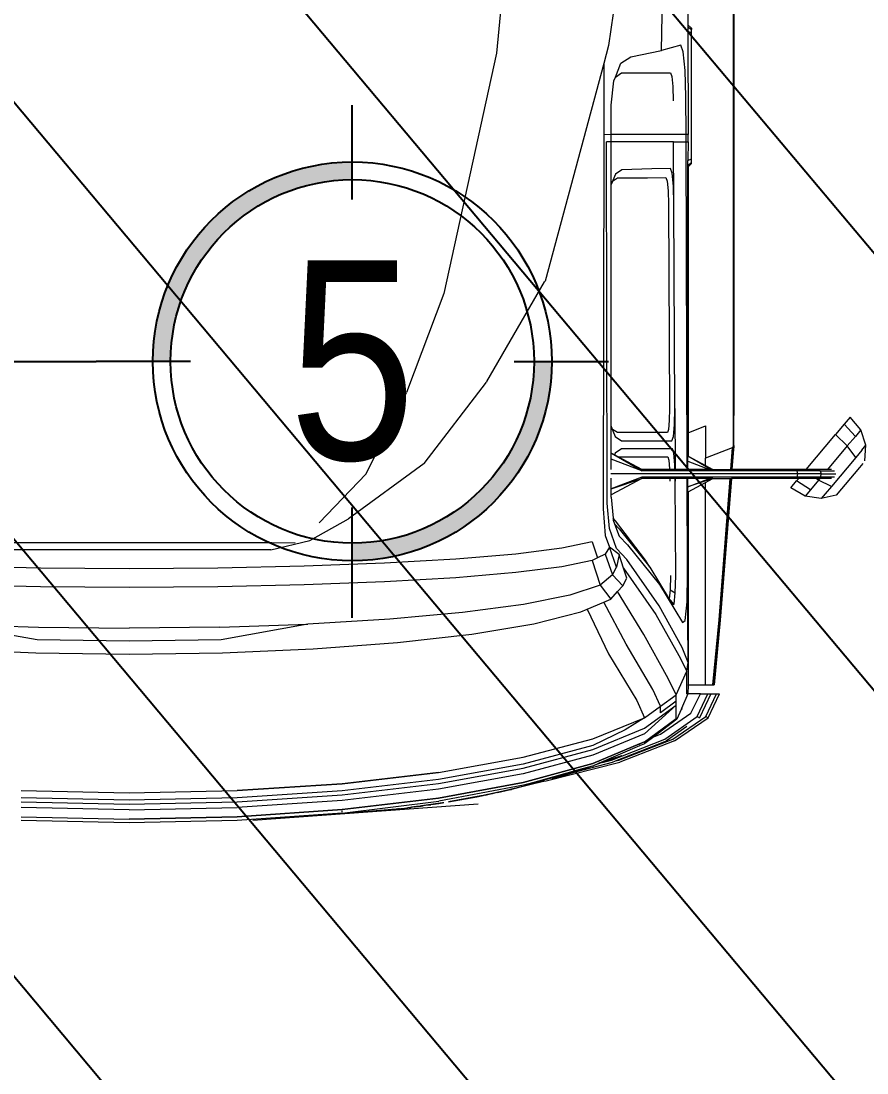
# Model space of a CAD drawing. Extents: x -28 to 131, y -33 to 63.
# Drawn here: x 59.76 to 61.672, y 15.517 to 17.894 of the extents above; entities that cross this region are included whole.
import ezdxf
from ezdxf.enums import TextEntityAlignment as Align

# ---------------------------------------------------------------- set-up
doc = ezdxf.new("R2010")
doc.units = 0
doc.header["$LTSCALE"] = 10
doc.linetypes.add('CENTER', pattern=[2, 1.25, -0.25, 0.25, -0.25])
doc.linetypes.add('DASHDOT', pattern=[1, 0.5, -0.25, 0, -0.25])
for name, color, linetype in [('arq-ejes-circulo', 1, 'Continuous'), ('arq-ejes-principales', 1, 'DASHDOT'), ('arq-hatch existente', 1, 'Continuous'), ('arq-proyeccion edificios anexos', 8, 'Continuous'), ('arq-text-ejes', 2, 'Continuous')]:
    doc.layers.add(name, color=color, linetype=linetype)
doc.styles.add('dape 2', font='ARIALN.TTF')

# ---------------------------------------------------------------- blocks, each defined once
blk = doc.blocks.new('Camion')
at = {"lineweight": 0}
for p, q in [((1.2632, -7.4123), (1.2632, -7.6685)), ((1.3659, -8.622), (1.3659, -7.4093)), ((1.3669, -7.4093), (1.3669, -8.2956)), ((1.2036, -7.7265), (1.2088, -7.4341)), ((0.8586, -7.4494), (0.83, -7.7323)), ((1.1221, -7.4494), (1.0839, -7.7146)), ((1.2632, -7.6685), (1.2709, -7.6756)), ((1.2632, -7.6685), (1.2632, -7.6724)), ((1.2632, -7.6724), (1.2709, -7.6786)), ((1.2632, -7.6724), (1.2632, -7.683)), ((1.2709, -7.6756), (1.2709, -7.6786)), ((1.2709, -7.6866), (1.2709, -7.6786)), ((1.2709, -7.6866), (1.2632, -7.683)), ((1.2632, -7.683), (1.2633, -7.9159)), ((1.2709, -7.971), (1.2709, -7.6866)), ((1.0839, -7.7146), (1.0729, -7.7553)), ((1.1342, -7.7404), (1.2036, -7.7265)), ((1.2467, -7.7142), (1.2036, -7.7265)), ((1.2522, -7.7291), (1.2467, -7.7142)), ((0.83, -7.7323), (0.7114, -8.2751)), ((1.1117, -7.7551), (1.1342, -7.7404)), ((1.2565, -7.7712), (1.2522, -7.7291)), ((1.0729, -7.7553), (0.9402, -8.2473)), ((1.0729, -7.7553), (1.073, -7.9171)), ((1.0991, -7.7861), (1.1117, -7.7551)), ((1.2587, -7.831), (1.2565, -7.7712)), ((1.0896, -7.8498), (1.0955, -7.7951)), ((1.0955, -7.7951), (1.0991, -7.7861)), ((1.0991, -7.7861), (1.1131, -7.7769)), ((1.1131, -7.7769), (1.2236, -7.7769)), ((1.2236, -7.7769), (1.2265, -7.7851)), ((1.2265, -7.7851), (1.2288, -7.8078)), ((1.2288, -7.8078), (1.2299, -7.8401)), ((1.259, -7.9158), (1.2587, -7.831)), ((1.0896, -7.9163), (1.0896, -7.8498)), ((1.073, -7.9171), (1.0717, -8.7625)), ((1.0896, -7.9164), (1.073, -7.9171)), ((1.2303, -7.916), (1.0896, -7.9163)), ((1.0896, -7.9164), (1.0896, -7.9163)), ((1.0897, -7.9323), (1.0896, -7.9164)), ((1.259, -7.9158), (1.2303, -7.916)), ((1.259, -7.9327), (1.259, -7.9158)), ((1.2633, -7.9159), (1.259, -7.9158)), ((1.2633, -7.9323), (1.2633, -7.9159)), ((1.0802, -8.7496), (1.0794, -7.9323)), ((1.0897, -7.9323), (1.0794, -7.9323)), ((1.0896, -8.0289), (1.0897, -7.9323)), ((1.2304, -7.9324), (1.0897, -7.9323)), ((1.2304, -7.9324), (1.259, -7.9327)), ((1.2312, -8.0736), (1.2304, -7.9324)), ((1.259, -7.9327), (1.2633, -7.9323)), ((1.2616, -8.6734), (1.259, -7.9327)), ((1.2633, -7.9323), (1.2632, -7.9746)), ((1.2632, -7.9746), (1.2709, -7.971)), ((1.2632, -7.9852), (1.2632, -7.9746)), ((1.2632, -7.9852), (1.2709, -7.979)), ((1.2632, -7.9891), (1.2632, -7.9852)), ((1.2709, -7.9819), (1.2633, -7.9891)), ((1.2709, -7.979), (1.2709, -7.971)), ((1.2709, -7.9819), (1.2709, -7.979)), ((1.099, -8.0055), (1.0896, -8.0289)), ((1.1138, -7.9957), (1.099, -8.0055)), ((1.1815, -7.9939), (1.1138, -7.9957)), ((1.2239, -7.9932), (1.1815, -7.9939)), ((1.2275, -8.0038), (1.2239, -7.9932)), ((1.2302, -8.0331), (1.2275, -8.0038)), ((1.2629, -8.3186), (1.2632, -7.9891)), ((1.2633, -7.9891), (1.2632, -7.9891)), ((1.2633, -7.9891), (1.2633, -8.1416)), ((1.0896, -8.029), (1.0927, -8.0213)), ((1.0896, -8.029), (1.0896, -8.0289)), ((1.0896, -8.5748), (1.0896, -8.029)), ((1.0927, -8.0213), (1.1037, -8.0139)), ((1.1037, -8.0139), (1.1714, -8.0137)), ((1.1714, -8.0137), (1.2134, -8.0134)), ((1.2134, -8.0134), (1.2161, -8.0214)), ((1.2161, -8.0214), (1.2181, -8.0432)), ((1.2312, -8.0736), (1.2302, -8.0331)), ((1.2181, -8.0432), (1.219, -8.0736)), ((1.219, -8.0736), (1.2213, -8.5353)), ((1.2333, -8.5353), (1.2312, -8.0736)), ((1.2631, -8.3186), (1.2633, -8.1416)), ((1.2633, -8.1416), (1.2633, -8.5901)), ((0.8087, -8.4742), (0.9392, -8.2493)), ((0.9392, -8.2493), (0.9402, -8.2473)), ((0.7114, -8.2751), (0.6266, -8.4992)), ((1.3669, -8.2956), (1.3668, -8.2984)), ((1.2628, -8.4653), (1.2629, -8.3186)), ((1.2629, -8.3186), (1.2631, -8.3186)), ((1.2629, -8.4653), (1.2631, -8.3186)), ((1.3668, -8.2984), (1.3668, -8.3608)), ((1.3668, -8.3608), (1.3669, -8.3688)), ((1.3669, -8.3688), (1.3669, -8.3977)), ((1.3669, -8.3977), (1.3668, -8.4108)), ((1.3668, -8.4108), (1.3668, -8.4728)), ((0.6671, -8.6599), (0.8076, -8.476)), ((0.8087, -8.4742), (0.8076, -8.476)), ((1.2627, -8.5298), (1.2628, -8.4653)), ((1.2628, -8.4653), (1.2629, -8.4653)), ((1.2628, -8.5297), (1.2629, -8.4653)), ((1.3668, -8.4728), (1.3669, -8.4743)), ((1.3669, -8.4743), (1.3668, -8.5426)), ((0.5356, -8.6831), (0.6266, -8.4992)), ((1.2213, -8.5353), (1.2207, -8.5626)), ((1.2325, -8.5718), (1.2333, -8.5353)), ((1.2333, -8.5353), (1.2341, -8.6734)), ((1.2628, -8.5297), (1.2627, -8.5298)), ((1.2627, -8.6428), (1.2628, -8.5297)), ((1.2627, -8.6428), (1.2627, -8.5298)), ((1.3668, -8.5426), (1.3669, -8.5509)), ((1.3668, -8.6192), (1.3669, -8.5509)), ((1.6297, -8.5552), (1.6166, -8.5708)), ((1.6537, -8.5839), (1.6297, -8.5552)), ((1.0927, -8.5827), (1.0896, -8.5748)), ((1.0896, -8.5765), (1.0896, -8.5748)), ((1.0896, -8.5765), (1.0984, -8.5985)), ((1.0896, -8.6362), (1.0896, -8.5765)), ((1.1037, -8.59), (1.0927, -8.5827)), ((1.219, -8.5827), (1.2166, -8.59)), ((1.2207, -8.5626), (1.219, -8.5827)), ((1.2302, -8.5985), (1.2325, -8.5718)), ((1.2633, -8.5901), (1.3027, -8.5742)), ((1.3027, -8.5742), (1.3027, -8.6479)), ((1.6166, -8.5708), (1.597, -8.5942)), ((1.6416, -8.5983), (1.6166, -8.5708)), ((1.0984, -8.5985), (1.1131, -8.6082)), ((1.2166, -8.59), (1.1037, -8.59)), ((1.227, -8.6082), (1.2302, -8.5985)), ((1.2633, -8.5901), (1.2633, -8.6431)), ((1.5305, -8.6734), (1.597, -8.5942)), ((1.6234, -8.6199), (1.597, -8.5942)), ((1.6416, -8.5983), (1.6234, -8.6199)), ((1.6537, -8.5839), (1.6416, -8.5983)), ((1.6655, -8.6185), (1.6537, -8.5839)), ((1.1131, -8.6264), (1.0984, -8.6362)), ((1.1131, -8.6082), (1.227, -8.6082)), ((1.2279, -8.6264), (1.1131, -8.6264)), ((1.2311, -8.6362), (1.2279, -8.6264)), ((1.3633, -8.624), (1.3027, -8.6479)), ((1.3633, -8.624), (1.3594, -8.6734)), ((1.3618, -8.6734), (1.3659, -8.622)), ((1.3668, -8.6192), (1.3626, -8.6734)), ((1.363, -8.6734), (1.3669, -8.6245)), ((1.3634, -8.6239), (1.3633, -8.624)), ((1.3659, -8.622), (1.3634, -8.6239)), ((1.3668, -8.6192), (1.3659, -8.622)), ((1.3659, -8.622), (1.3659, -8.622)), ((1.3668, -8.6192), (1.3669, -8.6245)), ((1.6234, -8.6199), (1.5786, -8.6734)), ((1.6424, -8.6461), (1.6234, -8.6199)), ((1.6562, -8.6295), (1.6424, -8.6461)), ((1.6562, -8.6295), (1.6655, -8.6185)), ((1.6634, -8.6535), (1.6655, -8.6185)), ((1.0968, -8.6401), (1.0896, -8.6362)), ((1.0896, -8.6364), (1.0896, -8.6362)), ((1.0896, -8.6364), (1.1588, -8.6763)), ((1.0896, -8.6501), (1.0896, -8.6364)), ((1.1588, -8.6763), (1.0896, -8.6501)), ((1.0896, -8.6732), (1.0896, -8.6501)), ((1.0984, -8.6362), (1.0968, -8.6401)), ((1.1054, -8.6447), (1.0968, -8.6401)), ((1.1588, -8.6734), (1.1054, -8.6447)), ((1.1054, -8.6447), (1.2175, -8.6447)), ((1.2175, -8.6447), (1.2199, -8.652)), ((1.2199, -8.652), (1.2216, -8.672)), ((1.2334, -8.6629), (1.2311, -8.6362)), ((1.2626, -8.6547), (1.2627, -8.6434)), ((1.2627, -8.6428), (1.2627, -8.6428)), ((1.2627, -8.6428), (1.2633, -8.6431)), ((1.2627, -8.6434), (1.2627, -8.6428)), ((1.3146, -8.6734), (1.2627, -8.6434)), ((1.2633, -8.6431), (1.3027, -8.6643)), ((1.3027, -8.6643), (1.3027, -8.6479)), ((1.6424, -8.6461), (1.5875, -8.7114)), ((0.6671, -8.6599), (0.4959, -8.7844)), ((1.1588, -8.6763), (1.1588, -8.6734)), ((1.2217, -8.6734), (1.1588, -8.6734)), ((1.5094, -8.6763), (1.1588, -8.6763)), ((1.2216, -8.672), (1.2217, -8.6734)), ((1.2337, -8.6734), (1.2217, -8.6734)), ((1.2337, -8.6734), (1.2334, -8.6629)), ((1.2341, -8.6734), (1.2337, -8.6734)), ((1.2616, -8.6734), (1.2341, -8.6734)), ((1.2626, -8.6734), (1.2616, -8.6734)), ((1.2626, -8.6547), (1.312, -8.6734)), ((1.2626, -8.6734), (1.2626, -8.6547)), ((1.312, -8.6734), (1.2626, -8.6734)), ((1.3027, -8.6643), (1.3197, -8.6734)), ((1.3146, -8.6734), (1.312, -8.6734)), ((1.3197, -8.6734), (1.3146, -8.6734)), ((1.3197, -8.6734), (1.3594, -8.6734)), ((1.3594, -8.6734), (1.3618, -8.6734)), ((1.3618, -8.6734), (1.3626, -8.6734)), ((1.3626, -8.6734), (1.363, -8.6734)), ((1.5305, -8.6734), (1.363, -8.6734)), ((1.5094, -8.6763), (1.5105, -8.6833)), ((1.5624, -8.6763), (1.5094, -8.6763)), ((1.5786, -8.6734), (1.5305, -8.6734)), ((1.5624, -8.6763), (1.5645, -8.6833)), ((1.5624, -8.6763), (1.5944, -8.6763)), ((1.5877, -8.6734), (1.5786, -8.6734)), ((1.6508, -8.6684), (1.5985, -8.7309)), ((1.6584, -8.6595), (1.6508, -8.6684)), ((1.6584, -8.6595), (1.6584, -8.6595)), ((0.5356, -8.6831), (0.4293, -8.7936)), ((1.5105, -8.6833), (1.0889, -8.6833)), ((1.1588, -8.6904), (1.0896, -8.7166)), ((1.0896, -8.7166), (1.0896, -8.693)), ((1.1588, -8.6933), (1.0896, -8.7304)), ((1.0896, -8.7168), (1.1588, -8.6933)), ((1.1588, -8.6904), (1.1588, -8.6933)), ((1.5094, -8.6904), (1.1588, -8.6904)), ((1.2221, -8.6933), (1.1588, -8.6933)), ((1.2221, -8.6933), (1.2223, -8.6994)), ((1.2341, -8.6933), (1.2221, -8.6933)), ((1.2342, -8.6995), (1.2341, -8.6933)), ((1.2342, -8.6933), (1.2341, -8.6933)), ((1.2342, -8.6933), (1.2342, -8.6995)), ((1.2617, -8.6933), (1.2342, -8.6933)), ((1.2354, -8.9133), (1.2342, -8.6995)), ((1.2624, -8.9082), (1.2617, -8.6933)), ((1.2626, -8.6933), (1.2617, -8.6933)), ((1.2626, -8.7121), (1.312, -8.6933)), ((1.3197, -8.6933), (1.2626, -8.7128)), ((1.2626, -8.7121), (1.2626, -8.6933)), ((1.312, -8.6933), (1.2626, -8.6933)), ((1.3027, -8.7024), (1.3197, -8.6933)), ((1.3197, -8.6933), (1.312, -8.6933)), ((1.3197, -8.6933), (1.3579, -8.6933)), ((1.3579, -8.6933), (1.3328, -9.0132)), ((1.3353, -9.0133), (1.3603, -8.6933)), ((1.3614, -8.6933), (1.3361, -9.0135)), ((1.3611, -8.6933), (1.3361, -9.0135)), ((1.3579, -8.6933), (1.3603, -8.6933)), ((1.3603, -8.6933), (1.3611, -8.6933)), ((1.3611, -8.6933), (1.3614, -8.6933)), ((1.5137, -8.6933), (1.3614, -8.6933)), ((1.4957, -8.7148), (1.5089, -8.6992)), ((1.5137, -8.6933), (1.5089, -8.6992)), ((1.5404, -8.719), (1.5089, -8.6992)), ((1.5105, -8.6833), (1.5094, -8.6904)), ((1.5624, -8.6904), (1.5094, -8.6904)), ((1.5645, -8.6833), (1.5105, -8.6833)), ((1.5529, -8.6933), (1.5137, -8.6933)), ((1.5585, -8.6974), (1.5404, -8.719)), ((1.5585, -8.6974), (1.5529, -8.6933)), ((1.5619, -8.6933), (1.5529, -8.6933)), ((1.5619, -8.6933), (1.5585, -8.6974)), ((1.5875, -8.7114), (1.5585, -8.6974)), ((1.588, -8.6933), (1.5619, -8.6933)), ((1.5645, -8.6833), (1.5624, -8.6904)), ((1.5946, -8.6904), (1.5624, -8.6904)), ((1.5645, -8.6833), (1.5972, -8.6833)), ((1.0896, -8.7168), (1.0896, -8.7166)), ((1.0896, -8.7304), (1.0896, -8.7168)), ((1.2624, -8.9082), (1.2626, -8.724)), ((1.2624, -8.9082), (1.2626, -8.724)), ((1.2626, -8.7128), (1.2626, -8.7121)), ((1.2626, -8.724), (1.2626, -8.7128)), ((1.2626, -8.724), (1.2633, -8.7236)), ((1.2626, -8.724), (1.2626, -8.724)), ((1.2633, -8.7236), (1.3027, -8.7024)), ((1.2633, -8.7236), (1.2633, -9.1096)), ((1.3027, -9.1597), (1.3027, -8.7024)), ((1.5282, -8.7334), (1.4957, -8.7148)), ((1.5404, -8.719), (1.5282, -8.7334)), ((1.5875, -8.7114), (1.5736, -8.728)), ((1.0859, -8.8064), (1.0802, -8.7496)), ((1.0896, -8.7359), (1.0896, -8.7304)), ((1.0896, -8.7359), (1.0939, -8.7832)), ((1.5643, -8.7391), (1.5282, -8.7334)), ((1.5736, -8.728), (1.5643, -8.7391)), ((1.5985, -8.7309), (1.5643, -8.7391)), ((1.0717, -8.7625), (1.0758, -8.8223)), ((0.4086, -8.8339), (0.4959, -8.7844)), ((1.0995, -8.7896), (1.0939, -8.7832)), ((1.0939, -8.7832), (1.0943, -8.7878)), ((1.0943, -8.7878), (1.0974, -8.7964)), ((1.0974, -8.7964), (1.108, -8.8077)), ((1.0974, -8.7964), (1.1074, -8.8236)), ((1.1673, -8.8784), (1.0995, -8.7896)), ((1.1017, -8.8521), (1.0859, -8.8064)), ((1.108, -8.8077), (1.1771, -8.894)), ((0.3225, -8.8389), (-0.3229, -8.8389)), ((0.3202, -8.8545), (0.4086, -8.8339)), ((0.3225, -8.8389), (0.3752, -8.8385)), ((1.0467, -8.837), (0.9783, -8.8512)), ((1.0467, -8.837), (1.0584, -8.8732)), ((1.0758, -8.8223), (1.0855, -8.8491)), ((1.1074, -8.8236), (1.1263, -8.8436)), ((1.1263, -8.8436), (1.1987, -8.9335)), ((0.3202, -8.8545), (-0.3206, -8.8545)), ((0.8741, -8.8643), (0.7384, -8.8757)), ((0.9783, -8.8512), (0.8741, -8.8643)), ((1.0758, -8.8644), (1.0584, -8.8732)), ((1.0855, -8.8491), (1.0758, -8.8644)), ((1.0758, -8.8644), (1.0927, -8.9114)), ((1.0859, -8.8485), (1.0855, -8.8491)), ((1.1017, -8.8942), (1.0859, -8.8485)), ((1.1074, -8.8657), (1.0859, -8.8485)), ((1.1247, -8.8769), (1.1017, -8.8521)), ((1.1074, -8.8657), (1.1017, -8.8942)), ((1.1172, -8.896), (1.1074, -8.8657)), ((-0.2004, -8.8964), (-0.3956, -8.8921)), ((0.3952, -8.8921), (0.2001, -8.8964)), ((0.5768, -8.8851), (0.3952, -8.8921)), ((0.7384, -8.8757), (0.5768, -8.8851)), ((1.0467, -8.8791), (0.9783, -8.8933)), ((1.0584, -8.8732), (1.0467, -8.8791)), ((1.0467, -8.8791), (1.0647, -8.9349)), ((1.1983, -8.9817), (1.1247, -8.8769)), ((1.1771, -8.894), (1.1673, -8.8784)), ((-0.0002, -8.8979), (-0.2004, -8.8964)), ((0.2001, -8.8964), (-0.0002, -8.8979)), ((0.8741, -8.9064), (0.7384, -8.9179)), ((0.9783, -8.8933), (0.8741, -8.9064)), ((1.0927, -8.9114), (1.0647, -8.9349)), ((1.0927, -8.9114), (1.1017, -8.8942)), ((1.0927, -8.9114), (1.1156, -8.9359)), ((1.1172, -8.896), (1.1903, -9.0009)), ((1.1247, -8.919), (1.1172, -8.896)), ((1.1771, -8.894), (1.2205, -8.966)), ((1.2239, -8.9132), (1.2232, -8.9452)), ((1.2346, -8.952), (1.2354, -8.9133)), ((1.2611, -8.9722), (1.2624, -8.9082)), ((1.2633, -9.1096), (1.2624, -8.9082)), ((-0.2004, -8.9385), (-0.3956, -8.9342)), ((-0.0002, -8.94), (-0.2004, -8.9385)), ((0.2001, -8.9385), (-0.0002, -8.94)), ((0.3952, -8.9342), (0.2001, -8.9385)), ((0.5768, -8.9272), (0.3952, -8.9342)), ((0.7384, -8.9179), (0.5768, -8.9272)), ((1.0647, -8.9349), (0.9964, -8.9575)), ((1.0647, -8.9349), (1.089, -8.966)), ((1.1041, -8.9489), (1.1156, -8.9359)), ((1.1156, -8.9359), (1.1247, -8.919)), ((1.1987, -8.9335), (1.2509, -9.0191)), ((0.9964, -8.9575), (0.8913, -8.9783)), ((1.089, -8.966), (1.1041, -8.9489)), ((1.1631, -9.0462), (1.1041, -8.9489)), ((1.2232, -8.9452), (1.221, -8.9659)), ((1.2232, -8.9452), (1.2346, -8.952)), ((1.2319, -8.9773), (1.2346, -8.952)), ((0.8913, -8.9783), (0.7538, -8.9966)), ((1.035, -8.9891), (1.0731, -8.9728)), ((1.0731, -8.9728), (1.089, -8.966)), ((1.1232, -9.068), (1.0731, -8.9728)), ((1.2504, -9.0759), (1.1983, -8.9817)), ((1.221, -8.9659), (1.2205, -8.966)), ((1.2205, -8.966), (1.2285, -8.9793)), ((1.221, -8.9659), (1.2319, -8.9773)), ((1.2285, -8.9793), (1.2319, -8.9773)), ((1.2567, -9.0148), (1.2611, -8.9722)), ((0.7538, -8.9966), (0.5893, -9.0115)), ((0.9148, -9.0218), (1.021, -8.995)), ((1.021, -8.995), (1.035, -8.9891)), ((1.035, -8.9891), (1.0832, -9.0898)), ((1.1903, -9.0009), (1.2427, -9.0938)), ((-0.2081, -9.0585), (-0.4044, -9.0227)), ((-0.4044, -9.0227), (-0.205, -9.0296)), ((-0.205, -9.0296), (-0.0002, -9.0319)), ((0.2047, -9.0296), (-0.0002, -9.0319)), ((0.2047, -9.0296), (0.4041, -9.0227)), ((0.4041, -9.0227), (0.2078, -9.0585)), ((0.5893, -9.0115), (0.4041, -9.0227)), ((0.7748, -9.0452), (0.9148, -9.0218)), ((1.2509, -9.0191), (1.2567, -9.0148)), ((1.3328, -9.0132), (1.319, -9.1598)), ((1.3353, -9.0133), (1.3215, -9.1598)), ((1.3361, -9.0139), (1.3224, -9.1597)), ((1.3361, -9.0139), (1.3361, -9.0135)), ((-0.0002, -9.0612), (-0.2081, -9.0585)), ((0.2078, -9.0585), (-0.0002, -9.0612)), ((0.6064, -9.0644), (0.7748, -9.0452)), ((1.2188, -9.1454), (1.1631, -9.0462)), ((-0.4165, -9.0787), (-0.2112, -9.0875)), ((0.2109, -9.0875), (0.4162, -9.0787)), ((0.4162, -9.0787), (0.6064, -9.0644)), ((1.1834, -9.1703), (1.1232, -9.068)), ((1.2633, -9.1096), (1.2504, -9.0759)), ((-0.2112, -9.0875), (-0.0002, -9.0905)), ((-0.0002, -9.0905), (0.2109, -9.0875)), ((1.0832, -9.0898), (1.1479, -9.1951)), ((1.2427, -9.0938), (1.261, -9.1289)), ((1.2367, -9.1827), (1.261, -9.1289)), ((1.261, -9.1289), (1.2633, -9.1096)), ((1.261, -9.1805), (1.261, -9.1289)), ((1.2633, -9.1096), (1.2633, -9.1598)), ((1.2367, -9.1827), (1.2188, -9.1454)), ((1.2008, -9.2085), (1.1834, -9.1703)), ((1.2633, -9.1609), (1.263, -9.1802)), ((1.2633, -9.1598), (1.3027, -9.1597)), ((1.2633, -9.1598), (1.319, -9.1598)), ((1.2633, -9.1609), (1.2633, -9.1598)), ((1.319, -9.1598), (1.3215, -9.1598)), ((1.3215, -9.1598), (1.3224, -9.1597)), ((1.1479, -9.1951), (1.1648, -9.2343)), ((1.2008, -9.2085), (1.2367, -9.1827)), ((1.2367, -9.1968), (1.2008, -9.2229)), ((1.2367, -9.1968), (1.2367, -9.1827)), ((1.2367, -9.206), (1.2367, -9.1968)), ((1.263, -9.1803), (1.2488, -9.2135)), ((1.261, -9.1805), (1.263, -9.1803)), ((1.263, -9.1802), (1.263, -9.1803)), ((1.2912, -9.1802), (1.263, -9.1802)), ((1.2699, -9.2243), (1.2912, -9.1802)), ((1.2842, -9.2318), (1.3084, -9.1802)), ((1.3147, -9.1802), (1.2894, -9.2345)), ((1.2912, -9.1802), (1.3084, -9.1802)), ((1.3034, -9.2318), (1.328, -9.1802)), ((1.3084, -9.1802), (1.3147, -9.1802)), ((1.3087, -9.2345), (1.3344, -9.1802)), ((1.3147, -9.1802), (1.328, -9.1802)), ((1.328, -9.1802), (1.3344, -9.1802)), ((1.1648, -9.2582), (1.2367, -9.206)), ((1.2367, -9.206), (1.1648, -9.2709)), ((1.1648, -9.2343), (1.2008, -9.2085)), ((1.2008, -9.2229), (1.2008, -9.2085)), ((1.2011, -9.2717), (1.2699, -9.2243)), ((1.2367, -9.2357), (1.2367, -9.206)), ((1.2478, -9.2159), (1.2384, -9.2378)), ((1.2488, -9.2135), (1.2478, -9.2159)), ((1.2504, -9.2142), (1.2478, -9.2159)), ((1.2488, -9.2135), (1.2504, -9.2142)), ((1.0481, -9.282), (1.1648, -9.2343)), ((1.1648, -9.2343), (1.1211, -9.2615)), ((1.1652, -9.2886), (1.2367, -9.2357)), ((1.2384, -9.2378), (1.1857, -9.2778)), ((1.2109, -9.2827), (1.2842, -9.2318)), ((1.229, -9.2827), (1.3034, -9.2318)), ((1.2327, -9.2867), (1.3087, -9.2345)), ((1.2367, -9.2357), (1.2384, -9.2378)), ((1.2842, -9.2318), (1.2894, -9.2345)), ((1.3034, -9.2318), (1.3087, -9.2345)), ((1.0481, -9.3063), (1.1648, -9.2582)), ((1.1211, -9.2615), (1.0481, -9.297)), ((1.1648, -9.2709), (1.0481, -9.319)), ((1.1857, -9.2778), (1.2011, -9.2717)), ((1.2608, -9.2544), (1.2144, -9.2867)), ((0.891, -9.3237), (1.0481, -9.282)), ((1.0481, -9.3378), (1.1536, -9.2936)), ((1.1536, -9.2936), (1.0481, -9.3378)), ((1.0903, -9.3303), (1.2109, -9.2827)), ((1.0997, -9.3321), (1.2144, -9.2867)), ((1.1067, -9.3303), (1.229, -9.2827)), ((1.2327, -9.2867), (1.1091, -9.3349)), ((1.1536, -9.2936), (1.1539, -9.2934)), ((1.1539, -9.2935), (1.1536, -9.2936)), ((1.1536, -9.2936), (1.1536, -9.2936)), ((1.1539, -9.2934), (1.1648, -9.2888)), ((1.1648, -9.2889), (1.1539, -9.2935)), ((1.1539, -9.2935), (1.1543, -9.2972)), ((1.1543, -9.2972), (1.166, -9.2927)), ((1.1648, -9.2888), (1.1652, -9.2886)), ((1.1652, -9.2886), (1.1648, -9.2889)), ((1.166, -9.2927), (1.1648, -9.2889)), ((1.1652, -9.2886), (1.1652, -9.2886)), ((1.1857, -9.2778), (1.166, -9.2927)), ((1.0481, -9.297), (0.891, -9.3392)), ((0.891, -9.3485), (1.0481, -9.3063)), ((1.0481, -9.319), (0.891, -9.3612)), ((1.0618, -9.3374), (1.1543, -9.2972)), ((1.113, -9.3204), (1.1133, -9.3203)), ((1.1135, -9.3202), (1.1133, -9.3203)), ((0.6996, -9.358), (0.891, -9.3237)), ((0.891, -9.3392), (0.6996, -9.3738)), ((0.891, -9.3807), (1.0481, -9.3378)), ((1.0481, -9.3378), (0.891, -9.3807)), ((0.9429, -9.377), (1.1091, -9.3349)), ((1.0118, -9.3557), (1.0927, -9.3349)), ((1.047, -9.3435), (1.0166, -9.3542)), ((1.047, -9.3435), (1.024, -9.35)), ((1.047, -9.3435), (1.0489, -9.343)), ((1.0489, -9.343), (1.0504, -9.3423)), ((1.0692, -9.3358), (1.0504, -9.3423)), ((1.0504, -9.3423), (1.0618, -9.3374)), ((1.113, -9.3204), (1.0618, -9.3374)), ((1.113, -9.3204), (1.0692, -9.3358)), ((1.0692, -9.3358), (1.0903, -9.3303)), ((1.0927, -9.3349), (1.0997, -9.3321)), ((1.0997, -9.3321), (1.1067, -9.3303)), ((0.4811, -9.3834), (0.6996, -9.358)), ((0.6996, -9.358), (0.4811, -9.3834)), ((0.6996, -9.3831), (0.891, -9.3485)), ((0.891, -9.3612), (0.6996, -9.3958)), ((1.024, -9.35), (0.9252, -9.3777)), ((0.929, -9.377), (0.9901, -9.3613)), ((0.9567, -9.3724), (1.0118, -9.3557)), ((0.9901, -9.3613), (0.9567, -9.3724)), ((1.024, -9.35), (0.9901, -9.3613)), ((1.0118, -9.3557), (1.0166, -9.3542)), ((0.2442, -9.3991), (0.4811, -9.3834)), ((0.4811, -9.3834), (0.2442, -9.3991)), ((0.6996, -9.3738), (0.4811, -9.3995)), ((0.4811, -9.4088), (0.6996, -9.3831)), ((0.6996, -9.4159), (0.891, -9.3807)), ((0.891, -9.3807), (0.6996, -9.4159)), ((0.8915, -9.3871), (0.6999, -9.4232)), ((0.8104, -9.408), (0.9307, -9.3791)), ((0.8415, -9.4012), (0.9391, -9.3771)), ((0.9322, -9.3788), (0.864, -9.3963)), ((0.9034, -9.3837), (0.8915, -9.3871)), ((0.9252, -9.3777), (0.9034, -9.3837)), ((0.9034, -9.3837), (0.9307, -9.3791)), ((0.929, -9.377), (0.9252, -9.3777)), ((0.9307, -9.3791), (0.9391, -9.3771)), ((0.9322, -9.3788), (0.9429, -9.377)), ((0.9391, -9.3771), (0.9322, -9.3788)), ((-0.2445, -9.3991), (-0.0002, -9.4044)), ((-0.0002, -9.4207), (-0.2445, -9.4154)), ((-0.0002, -9.4044), (0.2442, -9.3991)), ((0.2442, -9.4154), (-0.0002, -9.4207)), ((0.4811, -9.3995), (0.2442, -9.4154)), ((0.2442, -9.4246), (0.4811, -9.4088)), ((0.6996, -9.3958), (0.4811, -9.4215)), ((0.7953, -9.4111), (0.7217, -9.4247)), ((0.7217, -9.4247), (0.7858, -9.4131)), ((0.7858, -9.4131), (0.8002, -9.4102)), ((0.7953, -9.4111), (0.8103, -9.408)), ((0.8002, -9.4102), (0.7953, -9.4111)), ((0.8103, -9.408), (0.8002, -9.4102)), ((0.8077, -9.4086), (0.8002, -9.4102)), ((0.8208, -9.406), (0.8059, -9.4091)), ((0.8059, -9.4091), (0.8077, -9.4086)), ((0.8279, -9.4044), (0.8077, -9.4086)), ((0.8104, -9.408), (0.8103, -9.408)), ((0.8415, -9.4012), (0.8104, -9.408)), ((0.8279, -9.4044), (0.8208, -9.406)), ((0.8325, -9.4034), (0.8279, -9.4044)), ((0.8325, -9.4034), (0.8618, -9.3968)), ((0.8626, -9.3966), (0.8415, -9.4012)), ((0.8618, -9.3968), (0.8626, -9.3966)), ((0.8626, -9.3966), (0.864, -9.3963)), ((-0.2445, -9.4246), (-0.0002, -9.43)), ((-0.0002, -9.4427), (-0.2445, -9.4373)), ((-0.0002, -9.43), (0.2442, -9.4246)), ((-0.0002, -9.4427), (0.2442, -9.4373)), ((0.4811, -9.4215), (0.2442, -9.4373)), ((0.7888, -9.4295), (0.2796, -9.4667)), ((0.4811, -9.4421), (0.6996, -9.4159)), ((0.6996, -9.4159), (0.4812, -9.4421)), ((0.4814, -9.45), (0.6999, -9.4232)), ((0.6145, -9.4396), (0.6296, -9.4378)), ((0.6145, -9.4396), (0.6224, -9.4387)), ((0.6224, -9.4387), (0.6321, -9.4375)), ((0.6297, -9.4378), (0.6296, -9.4378)), ((0.6469, -9.4356), (0.6297, -9.4378)), ((0.6297, -9.4378), (0.6364, -9.437)), ((0.6321, -9.4375), (0.6364, -9.437)), ((0.6364, -9.437), (0.6381, -9.4368)), ((0.64, -9.4365), (0.6381, -9.4368)), ((0.6403, -9.4365), (0.64, -9.4365)), ((0.6409, -9.4364), (0.6403, -9.4365)), ((0.6432, -9.4361), (0.6409, -9.4364)), ((0.6435, -9.4361), (0.6432, -9.4361)), ((0.6442, -9.436), (0.6435, -9.4361)), ((0.6444, -9.436), (0.6442, -9.436)), ((0.6444, -9.436), (0.6446, -9.436)), ((0.6449, -9.4359), (0.6446, -9.436)), ((0.6462, -9.4357), (0.6449, -9.4359)), ((0.6462, -9.4357), (0.6601, -9.4339)), ((0.6478, -9.4354), (0.6469, -9.4356)), ((0.6494, -9.4352), (0.6478, -9.4354)), ((0.6494, -9.4352), (0.6601, -9.4339)), ((0.652, -9.4349), (0.6494, -9.4352)), ((0.6859, -9.4302), (0.652, -9.4349)), ((0.652, -9.4349), (0.6609, -9.4336)), ((0.6601, -9.4339), (0.6649, -9.4333)), ((0.711, -9.4264), (0.6609, -9.4336)), ((0.7082, -9.4269), (0.6609, -9.4336)), ((0.6758, -9.4317), (0.6649, -9.4333)), ((0.6771, -9.4315), (0.6758, -9.4317)), ((0.6771, -9.4315), (0.6816, -9.4309)), ((0.6859, -9.4302), (0.6816, -9.4309)), ((0.6883, -9.4299), (0.6859, -9.4302)), ((0.6883, -9.4299), (0.6893, -9.4297)), ((0.6893, -9.4297), (0.6982, -9.4284)), ((0.6986, -9.4283), (0.6982, -9.4284)), ((0.6986, -9.4283), (0.6998, -9.4281)), ((0.6998, -9.4281), (0.7082, -9.4269)), ((0.7092, -9.4267), (0.7082, -9.4269)), ((0.7097, -9.4266), (0.7092, -9.4267)), ((0.711, -9.4264), (0.7097, -9.4266)), ((-0.2445, -9.4582), (-0.0002, -9.4636)), ((-0.2445, -9.4582), (-0.2445, -9.4582)), ((-0.2445, -9.4582), (-0.0002, -9.4636)), ((-0.0002, -9.4636), (0.2442, -9.4582)), ((0.2442, -9.4582), (-0.0002, -9.4636)), ((0.2442, -9.4582), (0.4811, -9.4421)), ((0.4811, -9.4421), (0.2442, -9.4582)), ((0.4814, -9.45), (0.2443, -9.4666)), ((0.4812, -9.4421), (0.4811, -9.4421)), ((0.4813, -9.4437), (0.4812, -9.4421)), ((0.4813, -9.4468), (0.4813, -9.4453)), ((0.4814, -9.4492), (0.4813, -9.4485)), ((0.5041, -9.4495), (0.6052, -9.4406)), ((0.6036, -9.4408), (0.5041, -9.4495)), ((0.5699, -9.4443), (0.5041, -9.4495)), ((0.5699, -9.4443), (0.5948, -9.4418)), ((0.5941, -9.4419), (0.5699, -9.4443)), ((0.5948, -9.4418), (0.5941, -9.4419)), ((0.5948, -9.4418), (0.6054, -9.4407)), ((0.6036, -9.4408), (0.6052, -9.4406)), ((0.6054, -9.4407), (0.6036, -9.4408)), ((0.6052, -9.4406), (0.6088, -9.4402)), ((0.6065, -9.4405), (0.6054, -9.4407)), ((0.6065, -9.4405), (0.6067, -9.4405)), ((0.6067, -9.4405), (0.6088, -9.4402)), ((0.61, -9.4401), (0.6088, -9.4402)), ((0.6114, -9.44), (0.61, -9.4401)), ((0.6114, -9.44), (0.6141, -9.4396)), ((0.6141, -9.4396), (0.6145, -9.4396)), ((-0.0002, -9.4721), (-0.2446, -9.4666)), ((0.2443, -9.4666), (-0.0002, -9.4721))]:
    blk.add_line(p, q, dxfattribs=at)
blk = doc.blocks.new('*U99')
at = {"linetype": 'Continuous'}
h = blk.add_hatch(color=251, dxfattribs=at)
h.paths.add_polyline_path([(0.16434, 0.326), (0.18034, 0.326, -0.414214), (0, 0.14566), (0, 0.16166, 0.414214)])
h.paths.add_polyline_path([(-0.16434, 0.326), (-0.18034, 0.326, -0.414214), (0, 0.50634), (0, 0.49034, 0.414214)])
for p, q in [((0, 0.5577), (0, 0.47242)), ((0, 0.54322), (0, 0.45794)), ((-0.14642, 0.326), (-0.2317, 0.326)), ((0.14642, 0.326), (0.2317, 0.326)), ((0, 0.17959), (0, 0.0943))]:
    blk.add_line(p, q, dxfattribs=at)
at = {"linetype": 'CENTER', "ltscale": 0.7}
blk.add_line((0, 0.14566), (0, 0.14566), dxfattribs=at)
at = {"linetype": 'Continuous'}
for radius in [0.18034, 0.16434]:
    blk.add_circle((0, 0.326), radius, dxfattribs=at)

msp = doc.modelspace()

# ---------------------------------------------------------------- hatches: boundary and pattern name
at = {"layer": 'arq-hatch existente'}
h = msp.add_hatch(dxfattribs=at)
h.set_pattern_fill('LINE', color=1, scale=0.2, angle=130, style=0)
edge = h.paths.add_edge_path()
edge.add_arc((70.2908, 40.6163), 1.35, 358.033, 538.033)
edge.add_line((68.9416, 40.6626), (68.7889, 36.2169))
edge.add_line((68.7889, 36.2169), (71.4874, 36.126))
edge.add_line((71.4874, 36.126), (71.64, 40.5699))
h.paths.add_polyline_path([(70.4304, 40.3113), (70.1306, 40.3216), (70.1409, 40.6214), (70.4407, 40.6111)], flags=16)
h.paths.add_polyline_path([(56.635, 36.4267), (56.6349, 25.8398), (58.195, 25.8398), (58.195, 20.0498), (56.08, 20.055), (56.075, 18.23), (56.075, 17.4), (56.275, 17.4), (56.275, 16.85), (56.085, 16.85), (56.085, 9.4), (56.275, 9.4), (56.275, 8.85), (56.085, 8.85), (56.085, 1.25), (56.0857, 1.25), (56.085, 5.6721), (80.6855, 4.9885), (80.4984, 35.6218), (79.0759, 35.6618), (77.0499, 35.6689), (77.0432, 35.4759), (70.5721, 35.6981), (70.5809, 35.9536)])

# ---------------------------------------------------------------- linework, layer by layer
at = {"layer": 'arq-ejes-principales'}
msp.add_line((-5.3809, 17.125), (59.9297, 17.125), dxfattribs=at)

# ---------------------------------------------------------------- block references
at = {"layer": 'arq-ejes-circulo', "xscale": 2.5, "yscale": 2.5, "zscale": 2.5, "rotation": 180}
msp.add_blockref('*U99', (60.509, 17.94), dxfattribs=at)
at = {"layer": 'arq-proyeccion edificios anexos'}
msp.add_blockref('Camion', (60.0046, 25.554), dxfattribs=at)

# ---------------------------------------------------------------- texts
at = {"layer": 'arq-text-ejes', "style": 'dape 2'}
msp.add_text('5', height=0.45, dxfattribs=at).set_placement((60.509, 17.125), align=Align.MIDDLE)

doc.saveas('drawing.dxf')
